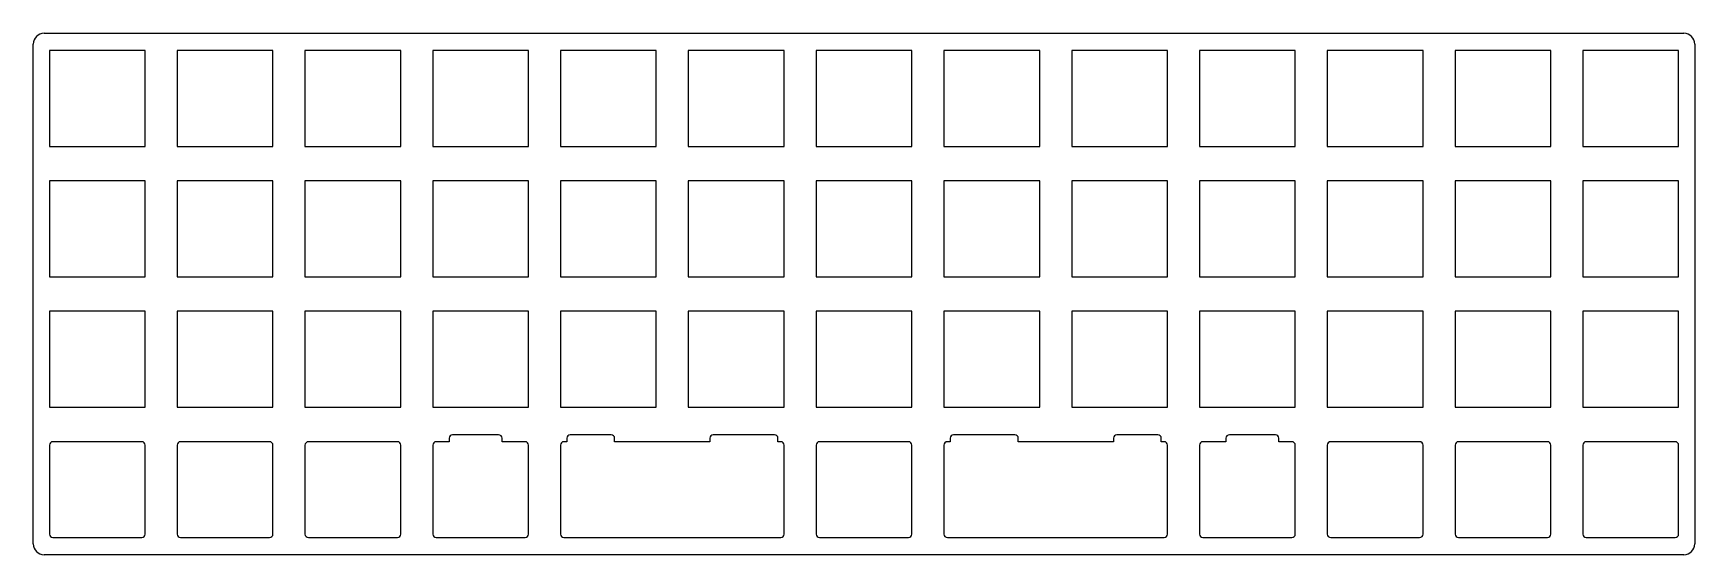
# Model space of a CAD drawing. Extents: x 28 to 271, y -105 to -29.
import ezdxf

# ---------------------------------------------------------------- set-up
doc = ezdxf.new("R2010")
doc.units = 0
doc.layers.add('BLACK', color=7, linetype='CONTINUOUS')

msp = doc.modelspace()

# ---------------------------------------------------------------- linework, layer by layer
at = {"layer": 'BLACK', "linetype": 'CONTINUOUS'}
for p, q in [((29.5835, -28.575), (269.296, -28.575)), ((27.996, -103.188), (27.996, -30.1625)), ((44.36, -31.1), (30.36, -31.1)), ((30.36, -31.1), (30.36, -45.1)), ((44.36, -45.1), (44.36, -31.1)), ((49.04, -31.1), (49.04, -45.1)), ((63.04, -31.1), (49.04, -31.1)), ((63.04, -45.1), (63.04, -31.1)), ((81.72, -31.1), (67.72, -31.1)), ((67.72, -31.1), (67.72, -45.1)), ((81.72, -45.1), (81.72, -31.1)), ((86.4, -31.1), (86.4, -45.1)), ((100.4, -31.1), (86.4, -31.1)), ((100.4, -45.1), (100.4, -31.1)), ((105.08, -31.1), (105.08, -45.1)), ((119.08, -31.1), (105.08, -31.1)), ((119.08, -45.1), (119.08, -31.1)), ((137.76, -31.1), (123.76, -31.1)), ((123.76, -31.1), (123.76, -45.1)), ((137.76, -45.1), (137.76, -31.1)), ((142.44, -31.1), (142.44, -45.1)), ((156.44, -31.1), (142.44, -31.1)), ((156.44, -45.1), (156.44, -31.1)), ((161.12, -31.1), (161.12, -45.1)), ((175.12, -31.1), (161.12, -31.1)), ((175.12, -45.1), (175.12, -31.1)), ((179.8, -31.1), (179.8, -45.1)), ((193.8, -31.1), (179.8, -31.1)), ((193.8, -45.1), (193.8, -31.1)), ((212.48, -31.1), (198.48, -31.1)), ((198.48, -31.1), (198.48, -45.1)), ((212.48, -45.1), (212.48, -31.1)), ((231.16, -31.1), (217.16, -31.1)), ((217.16, -31.1), (217.16, -45.1)), ((231.16, -45.1), (231.16, -31.1)), ((235.84, -31.1), (235.84, -45.1)), ((249.84, -31.1), (235.84, -31.1)), ((249.84, -45.1), (249.84, -31.1)), ((254.52, -31.1), (254.52, -45.1)), ((268.52, -31.1), (254.52, -31.1)), ((268.52, -45.1), (268.52, -31.1)), ((270.883, -30.1625), (270.883, -103.188)), ((30.36, -45.1), (44.36, -45.1)), ((49.04, -45.1), (63.04, -45.1)), ((67.72, -45.1), (81.72, -45.1)), ((86.4, -45.1), (100.4, -45.1)), ((105.08, -45.1), (119.08, -45.1)), ((123.76, -45.1), (137.76, -45.1)), ((142.44, -45.1), (156.44, -45.1)), ((161.12, -45.1), (175.12, -45.1)), ((179.8, -45.1), (193.8, -45.1)), ((198.48, -45.1), (212.48, -45.1)), ((217.16, -45.1), (231.16, -45.1)), ((235.84, -45.1), (249.84, -45.1)), ((254.52, -45.1), (268.52, -45.1)), ((44.36, -50.15), (30.36, -50.15)), ((30.36, -50.15), (30.36, -64.15)), ((44.36, -64.15), (44.36, -50.15)), ((49.04, -50.15), (49.04, -64.15)), ((63.04, -50.15), (49.04, -50.15)), ((63.04, -64.15), (63.04, -50.15)), ((81.72, -50.15), (67.72, -50.15)), ((67.72, -50.15), (67.72, -64.15)), ((81.72, -64.15), (81.72, -50.15)), ((86.4, -50.15), (86.4, -64.15)), ((100.4, -50.15), (86.4, -50.15)), ((100.4, -64.15), (100.4, -50.15)), ((119.08, -50.15), (105.08, -50.15)), ((105.08, -50.15), (105.08, -64.15)), ((119.08, -64.15), (119.08, -50.15)), ((137.76, -50.15), (123.76, -50.15)), ((123.76, -50.15), (123.76, -64.15)), ((137.76, -64.15), (137.76, -50.15)), ((142.44, -50.15), (142.44, -64.15)), ((156.44, -50.15), (142.44, -50.15)), ((156.44, -64.15), (156.44, -50.15)), ((175.12, -50.15), (161.12, -50.15)), ((161.12, -50.15), (161.12, -64.15)), ((175.12, -64.15), (175.12, -50.15)), ((179.8, -50.15), (179.8, -64.15)), ((193.8, -50.15), (179.8, -50.15)), ((193.8, -64.15), (193.8, -50.15)), ((198.48, -50.15), (198.48, -64.15)), ((212.48, -50.15), (198.48, -50.15)), ((212.48, -64.15), (212.48, -50.15)), ((231.16, -50.15), (217.16, -50.15)), ((217.16, -50.15), (217.16, -64.15)), ((231.16, -64.15), (231.16, -50.15)), ((235.84, -50.15), (235.84, -64.15)), ((249.84, -50.15), (235.84, -50.15)), ((249.84, -64.15), (249.84, -50.15)), ((254.52, -50.15), (254.52, -64.15)), ((268.52, -50.15), (254.52, -50.15)), ((268.52, -64.15), (268.52, -50.15)), ((30.36, -64.15), (44.36, -64.15)), ((49.04, -64.15), (63.04, -64.15)), ((67.72, -64.15), (81.72, -64.15)), ((86.4, -64.15), (100.4, -64.15)), ((105.08, -64.15), (119.08, -64.15)), ((123.76, -64.15), (137.76, -64.15)), ((142.44, -64.15), (156.44, -64.15)), ((161.12, -64.15), (175.12, -64.15)), ((179.8, -64.15), (193.8, -64.15)), ((198.48, -64.15), (212.48, -64.15)), ((217.16, -64.15), (231.16, -64.15)), ((235.84, -64.15), (249.84, -64.15)), ((254.52, -64.15), (268.52, -64.15)), ((30.36, -69.2), (30.36, -83.2)), ((44.36, -69.2), (30.36, -69.2)), ((44.36, -83.2), (44.36, -69.2)), ((49.04, -69.2), (49.04, -83.2)), ((63.04, -69.2), (49.04, -69.2)), ((63.04, -83.2), (63.04, -69.2)), ((67.72, -69.2), (67.72, -83.2)), ((81.72, -69.2), (67.72, -69.2)), ((81.72, -83.2), (81.72, -69.2)), ((86.4, -69.2), (86.4, -83.2)), ((100.4, -69.2), (86.4, -69.2)), ((100.4, -83.2), (100.4, -69.2)), ((119.08, -69.2), (105.08, -69.2)), ((105.08, -69.2), (105.08, -83.2)), ((119.08, -83.2), (119.08, -69.2)), ((137.76, -69.2), (123.76, -69.2)), ((123.76, -69.2), (123.76, -83.2)), ((137.76, -83.2), (137.76, -69.2)), ((156.44, -69.2), (142.44, -69.2)), ((142.44, -69.2), (142.44, -83.2)), ((156.44, -83.2), (156.44, -69.2)), ((175.12, -69.2), (161.12, -69.2)), ((161.12, -69.2), (161.12, -83.2)), ((175.12, -83.2), (175.12, -69.2)), ((179.8, -69.2), (179.8, -83.2)), ((193.8, -69.2), (179.8, -69.2)), ((193.8, -83.2), (193.8, -69.2)), ((212.48, -69.2), (198.48, -69.2)), ((198.48, -69.2), (198.48, -83.2)), ((212.48, -83.2), (212.48, -69.2)), ((217.16, -69.2), (217.16, -83.2)), ((231.16, -69.2), (217.16, -69.2)), ((231.16, -83.2), (231.16, -69.2)), ((249.84, -69.2), (235.84, -69.2)), ((235.84, -69.2), (235.84, -83.2)), ((249.84, -83.2), (249.84, -69.2)), ((268.52, -69.2), (254.52, -69.2)), ((254.52, -69.2), (254.52, -83.2)), ((268.52, -83.2), (268.52, -69.2)), ((30.36, -83.2), (44.36, -83.2)), ((49.04, -83.2), (63.04, -83.2)), ((67.72, -83.2), (81.72, -83.2)), ((86.4, -83.2), (100.4, -83.2)), ((105.08, -83.2), (119.08, -83.2)), ((123.76, -83.2), (137.76, -83.2)), ((142.44, -83.2), (156.44, -83.2)), ((161.12, -83.2), (175.12, -83.2)), ((179.8, -83.2), (193.8, -83.2)), ((198.48, -83.2), (212.48, -83.2)), ((217.16, -83.2), (231.16, -83.2)), ((235.84, -83.2), (249.84, -83.2)), ((254.52, -83.2), (268.52, -83.2)), ((90.0336, -87.2536), (89.2936, -87.2536)), ((95.2936, -87.2536), (90.0336, -87.2536)), ((96.0336, -87.2536), (95.2936, -87.2536)), ((112.486, -87.2536), (106.486, -87.2536)), ((128.134, -87.2536), (127.394, -87.2536)), ((130.362, -87.2536), (128.134, -87.2536)), ((133.394, -87.2536), (130.362, -87.2536)), ((134.134, -87.2536), (133.394, -87.2536)), ((136.362, -87.2536), (134.134, -87.2536)), ((164.754, -87.2536), (162.526, -87.2536)), ((165.494, -87.2536), (164.754, -87.2536)), ((168.526, -87.2536), (165.494, -87.2536)), ((170.754, -87.2536), (168.526, -87.2536)), ((171.494, -87.2536), (170.754, -87.2536)), ((192.402, -87.2536), (186.402, -87.2536)), ((203.594, -87.2536), (202.854, -87.2536)), ((208.854, -87.2536), (203.594, -87.2536)), ((209.594, -87.2536), (208.854, -87.2536)), ((30.3636, -88.7536), (30.3636, -101.754)), ((43.8636, -88.2536), (30.8636, -88.2536)), ((44.3636, -101.754), (44.3636, -88.7536)), ((49.0436, -88.7536), (49.0436, -101.754)), ((62.5436, -88.2536), (49.5436, -88.2536)), ((63.0436, -101.754), (63.0436, -88.7536)), ((67.7236, -88.7536), (67.7236, -101.754)), ((81.2236, -88.2536), (68.2236, -88.2536)), ((81.7236, -101.754), (81.7236, -88.7536)), ((86.4036, -88.7536), (86.4036, -101.754)), ((88.7936, -88.2536), (86.9036, -88.2536)), ((88.7936, -87.7536), (88.7936, -88.2536)), ((96.5336, -88.2536), (96.5336, -87.7536)), ((99.9036, -88.2536), (96.5336, -88.2536)), ((100.404, -101.754), (100.404, -88.7536)), ((105.084, -88.7536), (105.084, -101.754)), ((105.986, -88.2536), (105.584, -88.2536)), ((105.986, -87.7536), (105.986, -88.2536)), ((112.986, -88.2536), (112.986, -87.7536)), ((114.924, -88.2536), (112.986, -88.2536)), ((118.584, -88.2536), (114.924, -88.2536)), ((124.264, -88.2536), (118.584, -88.2536)), ((126.894, -88.2536), (124.264, -88.2536)), ((126.894, -87.7536), (126.894, -88.2536)), ((136.862, -88.2536), (136.862, -87.7536)), ((137.264, -88.2536), (136.862, -88.2536)), ((137.764, -101.754), (137.764, -88.7536)), ((142.444, -88.7536), (142.444, -101.754)), ((155.944, -88.2536), (142.944, -88.2536)), ((156.444, -101.754), (156.444, -88.7536)), ((161.124, -88.7536), (161.124, -101.754)), ((162.026, -88.2536), (161.624, -88.2536)), ((162.026, -87.7536), (162.026, -88.2536)), ((171.994, -88.2536), (171.994, -87.7536)), ((174.624, -88.2536), (171.994, -88.2536)), ((180.304, -88.2536), (174.624, -88.2536)), ((183.964, -88.2536), (180.304, -88.2536)), ((185.902, -88.2536), (183.964, -88.2536)), ((185.902, -87.7536), (185.902, -88.2536)), ((192.902, -88.2536), (192.902, -87.7536)), ((193.304, -88.2536), (192.902, -88.2536)), ((193.804, -101.754), (193.804, -88.7536)), ((198.484, -88.7536), (198.484, -101.754)), ((202.354, -88.2536), (198.984, -88.2536)), ((202.354, -87.7536), (202.354, -88.2536)), ((210.094, -88.2536), (210.094, -87.7536)), ((211.984, -88.2536), (210.094, -88.2536)), ((212.484, -101.754), (212.484, -88.7536)), ((217.164, -88.7536), (217.164, -101.754)), ((230.664, -88.2536), (217.664, -88.2536)), ((231.164, -101.754), (231.164, -88.7536)), ((235.844, -88.7536), (235.844, -101.754)), ((249.344, -88.2536), (236.344, -88.2536)), ((249.844, -101.754), (249.844, -88.7536)), ((254.524, -88.7536), (254.524, -101.754)), ((268.024, -88.2536), (255.024, -88.2536)), ((268.524, -101.754), (268.524, -88.7536)), ((30.8636, -102.254), (43.8636, -102.254)), ((49.5436, -102.254), (62.5436, -102.254)), ((68.2236, -102.254), (81.2236, -102.254)), ((86.9036, -102.254), (89.2936, -102.254)), ((89.2936, -102.254), (90.0336, -102.254)), ((90.0336, -102.254), (95.2936, -102.254)), ((95.2936, -102.254), (96.0336, -102.254)), ((96.0336, -102.254), (99.9036, -102.254)), ((105.584, -102.254), (106.486, -102.254)), ((106.486, -102.254), (112.486, -102.254)), ((112.486, -102.254), (114.924, -102.254)), ((114.924, -102.254), (118.584, -102.254)), ((118.584, -102.254), (124.264, -102.254)), ((124.264, -102.254), (127.394, -102.254)), ((127.394, -102.254), (127.924, -102.254)), ((127.924, -102.254), (128.134, -102.254)), ((128.134, -102.254), (130.362, -102.254)), ((130.362, -102.254), (133.394, -102.254)), ((133.394, -102.254), (134.134, -102.254)), ((134.134, -102.254), (136.362, -102.254)), ((136.362, -102.254), (137.264, -102.254)), ((142.944, -102.254), (155.944, -102.254)), ((161.624, -102.254), (162.526, -102.254)), ((162.526, -102.254), (164.754, -102.254)), ((164.754, -102.254), (165.494, -102.254)), ((165.494, -102.254), (168.526, -102.254)), ((168.526, -102.254), (170.754, -102.254)), ((170.754, -102.254), (170.964, -102.254)), ((170.964, -102.254), (171.494, -102.254)), ((171.494, -102.254), (174.624, -102.254)), ((174.624, -102.254), (180.304, -102.254)), ((180.304, -102.254), (183.964, -102.254)), ((183.964, -102.254), (186.402, -102.254)), ((186.402, -102.254), (192.402, -102.254)), ((192.402, -102.254), (193.304, -102.254)), ((198.984, -102.254), (202.854, -102.254)), ((202.854, -102.254), (203.594, -102.254)), ((203.594, -102.254), (208.854, -102.254)), ((208.854, -102.254), (209.594, -102.254)), ((209.594, -102.254), (211.984, -102.254)), ((217.664, -102.254), (230.664, -102.254)), ((236.344, -102.254), (249.344, -102.254)), ((255.024, -102.254), (268.024, -102.254)), ((269.296, -104.775), (29.5835, -104.775))]:
    msp.add_line(p, q, dxfattribs=at)
at = {"layer": 'BLACK'}
for centre, radius, start, end in [((29.5835, -30.1625), 1.5875, 90, 180), ((269.296, -30.1625), 1.5875, 0, 90), ((89.2936, -87.7536), 0.5, 90, 180), ((96.0336, -87.7536), 0.5, 0, 90), ((106.486, -87.7536), 0.5, 90, 180), ((112.486, -87.7536), 0.5, 0, 90), ((127.394, -87.7536), 0.5, 90, 180), ((136.362, -87.7536), 0.5, 0, 90), ((162.526, -87.7536), 0.5, 90, 180), ((171.494, -87.7536), 0.5, 0, 90), ((186.402, -87.7536), 0.5, 90, 180), ((192.402, -87.7536), 0.5, 0, 90), ((202.854, -87.7536), 0.5, 90, 180), ((209.594, -87.7536), 0.5, 0, 90), ((30.8636, -88.7536), 0.5, 90, 180), ((43.8636, -88.7536), 0.5, 0, 90), ((49.5436, -88.7536), 0.5, 90, 180), ((62.5436, -88.7536), 0.5, 0, 90), ((68.2236, -88.7536), 0.5, 90, 180), ((81.2236, -88.7536), 0.5, 0, 90), ((86.9036, -88.7536), 0.5, 90, 180), ((99.9036, -88.7536), 0.5, 0, 90), ((105.584, -88.7536), 0.5, 90, 180), ((137.264, -88.7536), 0.5, 0, 90), ((142.944, -88.7536), 0.5, 90, 180), ((155.944, -88.7536), 0.5, 0, 90), ((161.624, -88.7536), 0.5, 90, 180), ((193.304, -88.7536), 0.5, 0, 90), ((198.984, -88.7536), 0.5, 90, 180), ((211.984, -88.7536), 0.5, 0, 90), ((217.664, -88.7536), 0.5, 90, 180), ((230.664, -88.7536), 0.5, 0, 90), ((236.344, -88.7536), 0.5, 90, 180), ((249.344, -88.7536), 0.5, 0, 90), ((255.024, -88.7536), 0.5, 90, 180), ((268.024, -88.7536), 0.5, 0, 90), ((30.8636, -101.754), 0.5, 180, 270), ((43.8636, -101.754), 0.5, -90, 0), ((49.5436, -101.754), 0.5, 180, 270), ((62.5436, -101.754), 0.5, -90, 0), ((68.2236, -101.754), 0.5, 180, 270), ((81.2236, -101.754), 0.5, -90, 0), ((86.9036, -101.754), 0.5, 180, 270), ((99.9036, -101.754), 0.5, -90, 0), ((105.584, -101.754), 0.5, 180, 270), ((137.264, -101.754), 0.5, -90, 0), ((142.944, -101.754), 0.5, 180, 270), ((155.944, -101.754), 0.5, -90, 0), ((161.624, -101.754), 0.5, 180, 270), ((193.304, -101.754), 0.5, -90, 0), ((198.984, -101.754), 0.5, 180, 270), ((211.984, -101.754), 0.5, -90, 0), ((217.664, -101.754), 0.5, 180, 270), ((230.664, -101.754), 0.5, -90, 0), ((236.344, -101.754), 0.5, 180, 270), ((249.344, -101.754), 0.5, -90, 0), ((255.024, -101.754), 0.5, 180, 270), ((268.024, -101.754), 0.5, -90, 0), ((29.5835, -103.188), 1.5875, 180, 270), ((269.296, -103.188), 1.5875, -90, 0)]:
    msp.add_arc(centre, radius, start, end, dxfattribs=at)

doc.saveas('drawing.dxf')
